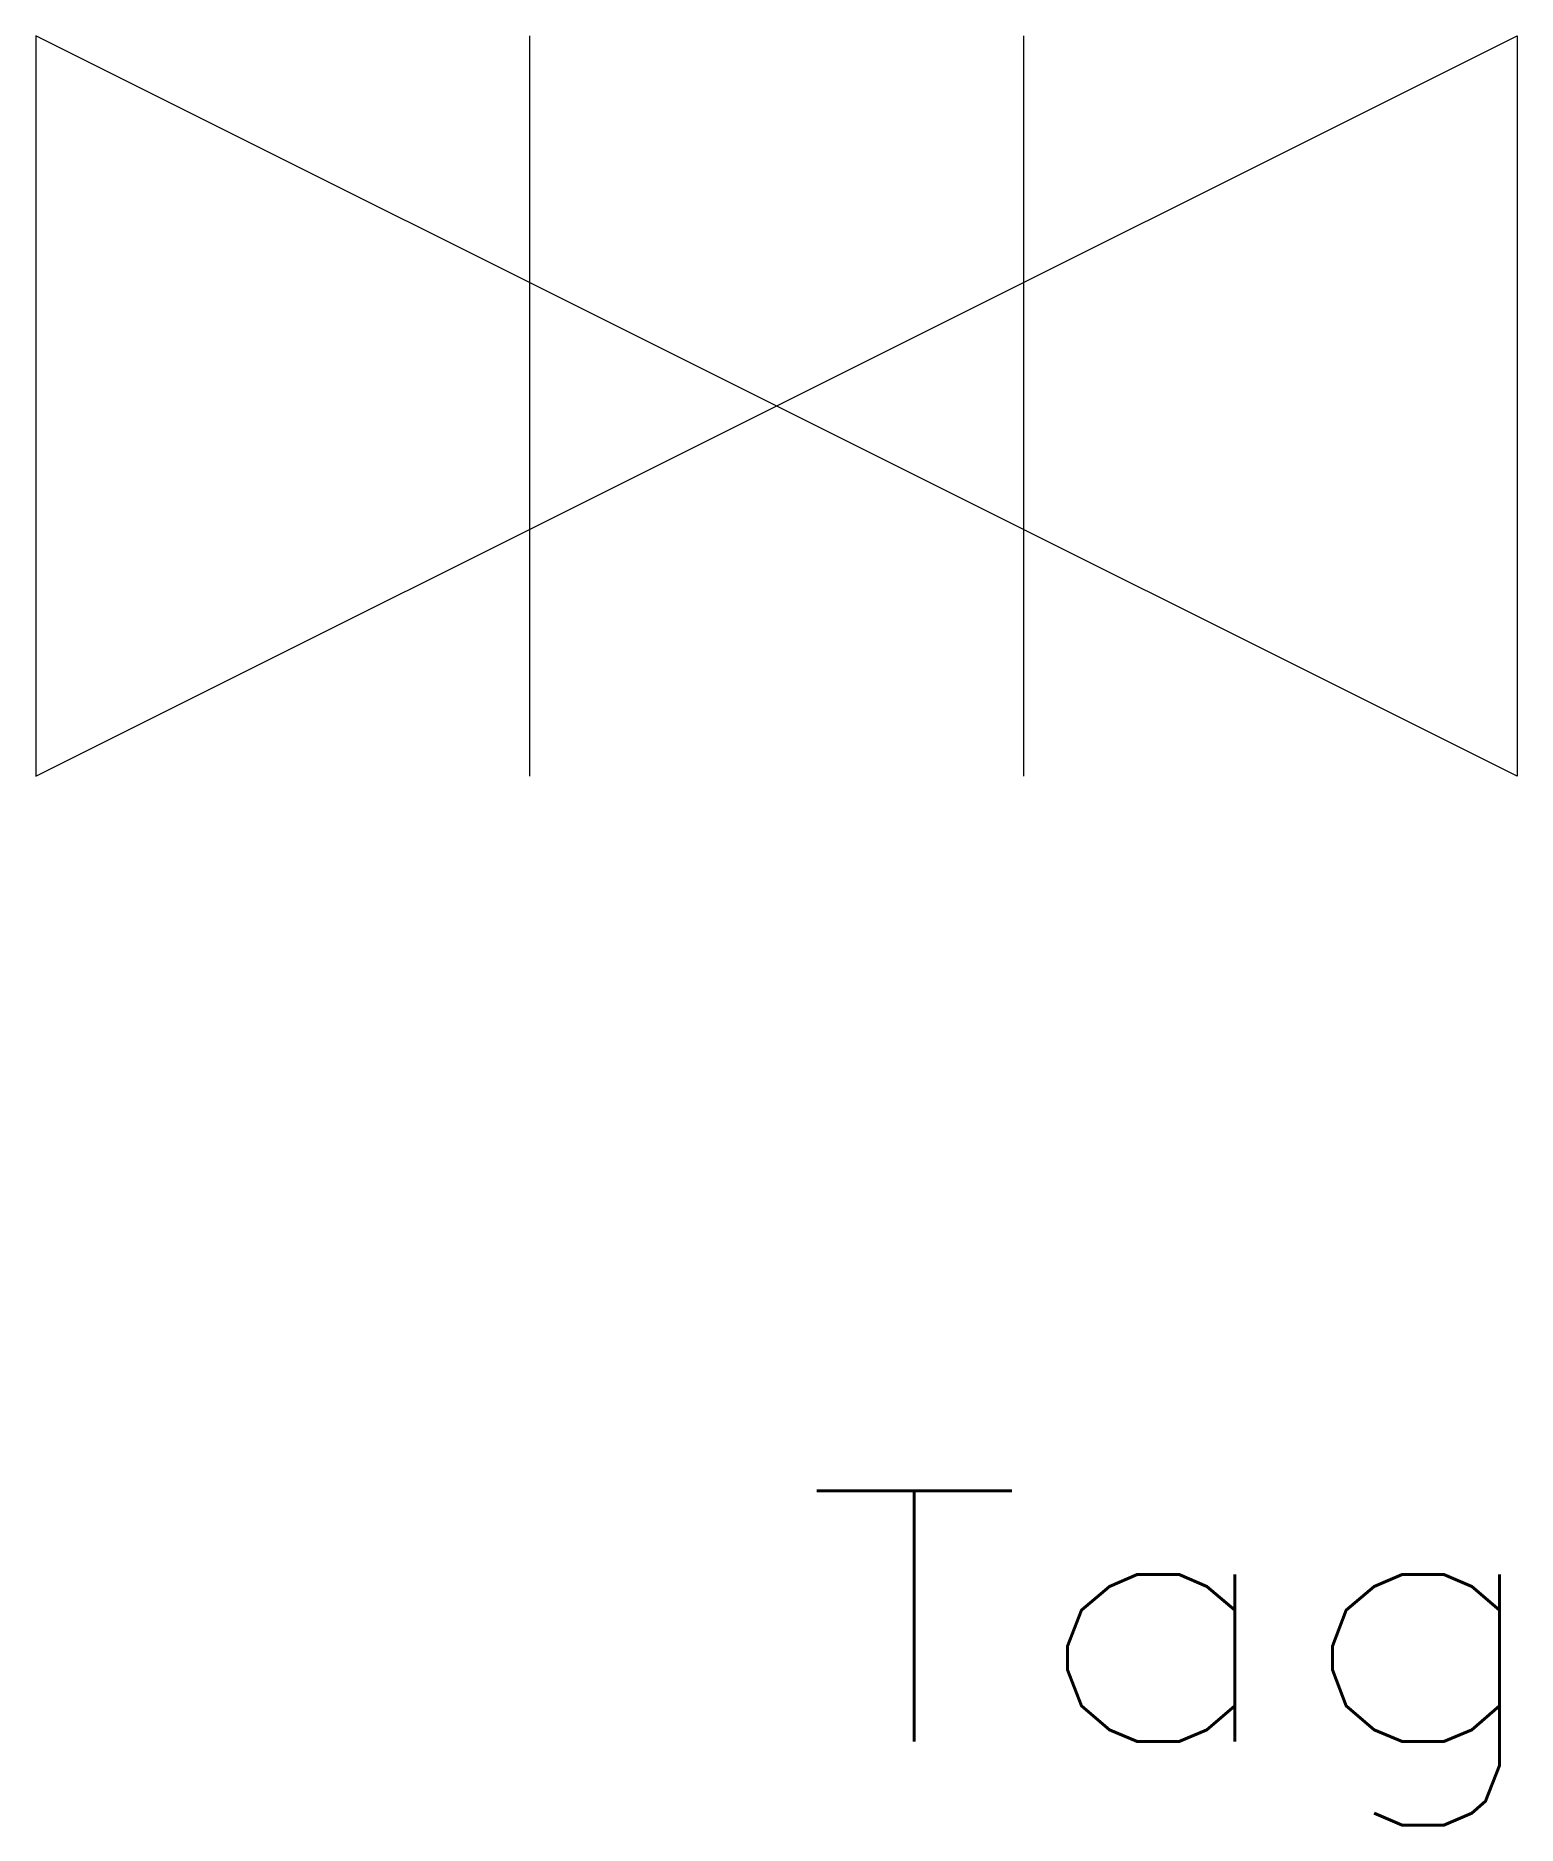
# Model space of a CAD drawing. Header units: inches. Extents: x -3.75 to 3.75, y -7.19 to 1.88.
import ezdxf
from ezdxf.enums import TextEntityAlignment as Align

# ---------------------------------------------------------------- set-up
doc = ezdxf.new("R2010")
doc.units = ezdxf.units.IN
doc.header["$MEASUREMENT"] = 0
doc.layers.get('0').update_dxf_attribs({"lineweight": 0})
doc.styles.add('STANDARD1', font='TXT.SHX')

msp = doc.modelspace()

# ---------------------------------------------------------------- linework, layer by layer
for p, q in [((-3.75, 1.875), (-3.75, -1.875)), ((-3.75, -1.875), (3.75, 1.875)), ((3.75, -1.875), (-3.75, 1.875)), ((-1.25, 1.875), (-1.25, -1.875)), ((1.25, 1.875), (1.25, -1.875)), ((3.75, 1.875), (3.75, -1.875))]:
    msp.add_line(p, q)

# ---------------------------------------------------------------- texts
at = {"color": 7, "linetype": 'Continuous', "style": 'STANDARD1', "width": 1.166667}
msp.add_text('Tag', height=1.27002, dxfattribs=at).set_placement((0.1329, -6.7649), (3.943, -6.7649), align=Align.FIT)

doc.saveas('drawing.dxf')
